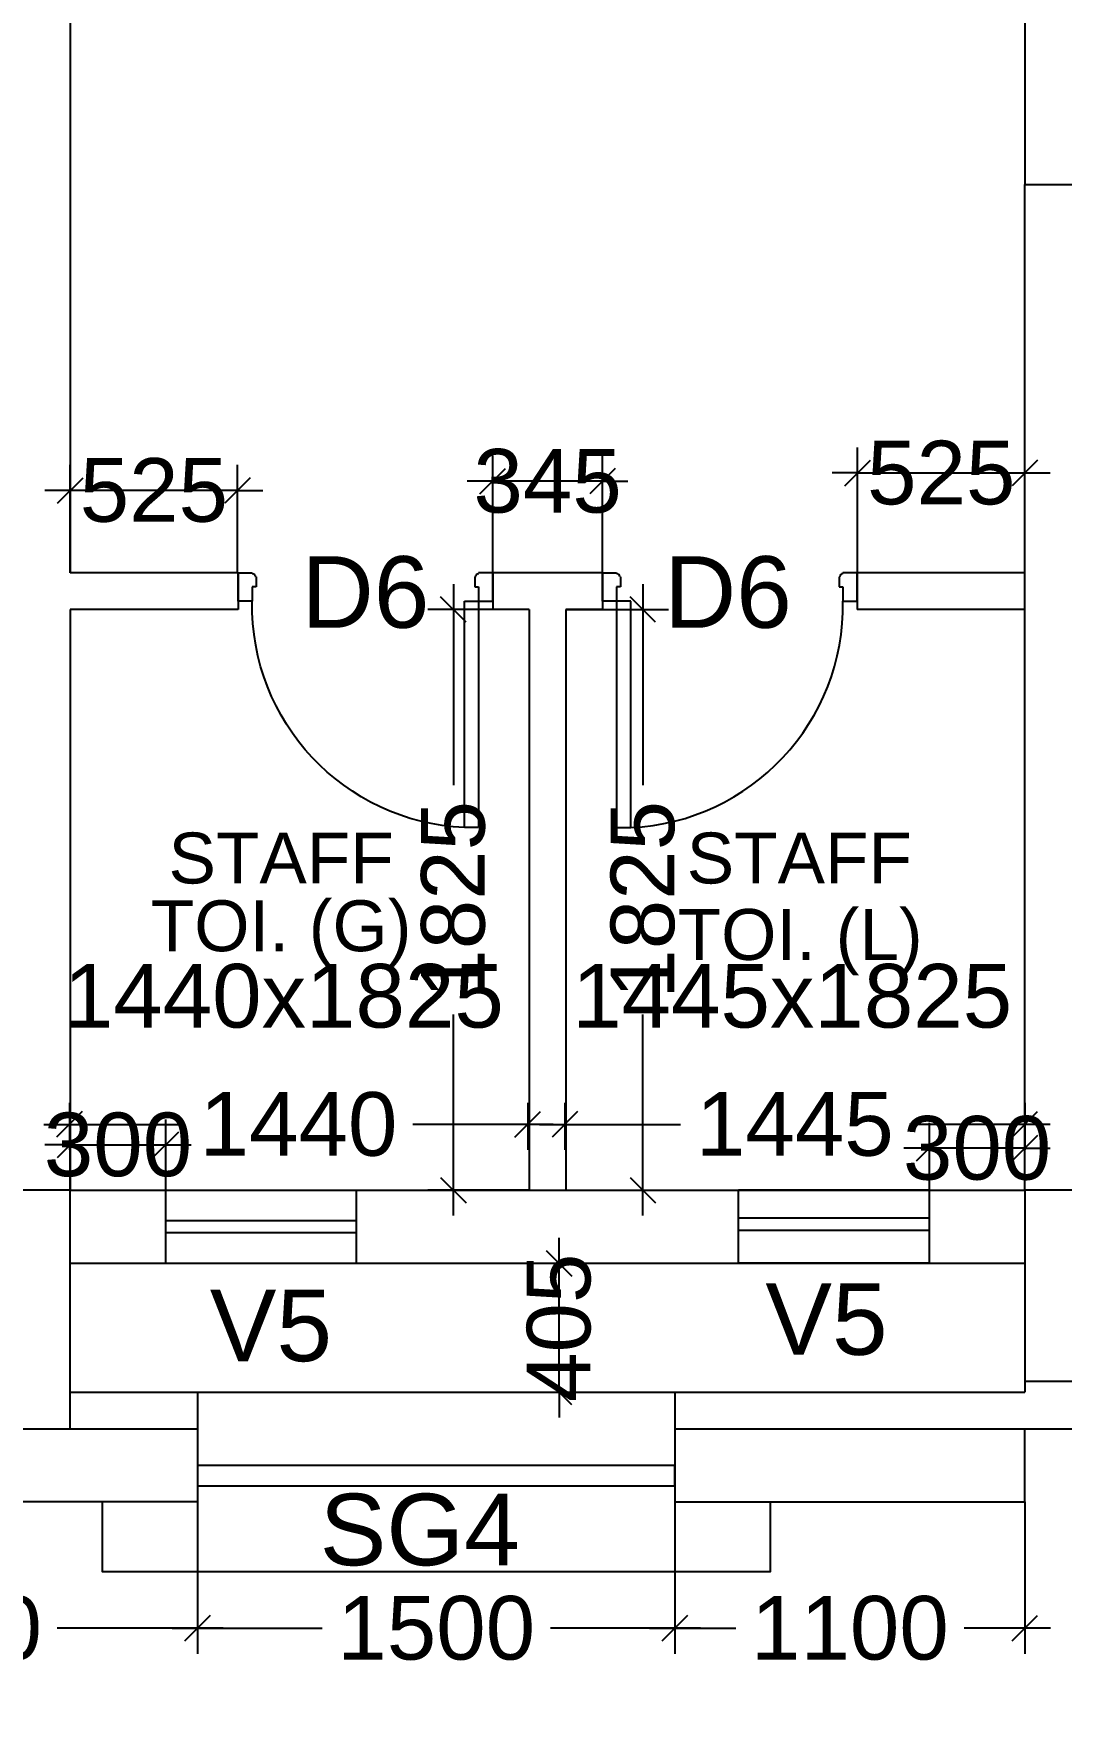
# Model space of a CAD drawing. Extents: x 7897917 to 8423973, y -6487334 to -6173396.
# Drawn here: x 8028559 to 8031789, y -6455762 to -6450489 of the extents above; entities that cross this region are included whole.
import ezdxf
from ezdxf.enums import TextEntityAlignment as Align

# ---------------------------------------------------------------- set-up
doc = ezdxf.new("R2010")
doc.units = 0
doc.header["$LTSCALE"] = 600
doc.header["$MEASUREMENT"] = 0
doc.header["$PDMODE"] = 35
doc.layers.get('0').update_dxf_attribs({"linetype": 'CONTINUOUS'})
doc.layers.get('Defpoints').update_dxf_attribs({"linetype": 'CONTINUOUS'})
for name, color, linetype in [('DIM-TEXT', 8, 'CONTINUOUS'), ('DOOR', 32, 'CONTINUOUS'), ('Ele. Proj', 7, 'CONTINUOUS'), ('joinery', 7, 'CONTINUOUS'), ('LA-column', 3, 'CONTINUOUS'), ('Room Dim', 1, 'CONTINUOUS'), ('TEXT', 6, 'CONTINUOUS'), ('Walls', 7, 'CONTINUOUS'), ('WIN', 151, 'CONTINUOUS'), ('Working Dim', 5, 'CONTINUOUS')]:
    doc.layers.add(name, color=color, linetype=linetype)
doc.styles.add('ari', font='arial.ttf')
doc.styles.add('ARIAL', font='arial.ttf')
doc.styles.add('RT', font='romant.shx')
doc.dimstyles.new('int. dim', dxfattribs={"dimtxt": 450, "dimasz": 80, "dimexe": 80, "dimexo": 0, "dimgap": 70, "dimtad": 0, "dimdec": 0, "dimzin": 12, "dimdsep": 46, "dimtxsty": 'ari', "dimblk": 'OBLIQUE', "dimcen": 2, "dimdle": 80, "dimclrd": 256, "dimclre": 256, "dimclrt": 6, "dimadec": 0, "dimazin": 0, "dimtfac": 1, "dimtdec": 0, "dimtix": 1, "dimtmove": 2, "dimatfit": 3, "dimfxl": 1, "dimtolj": 1, "dimtzin": 0, "dimlwd": -1, "dimlwe": -1, "dimarcsym": 0})
doc.dimstyles.new('TEXT', dxfattribs={"dimscale": 0, "dimtxt": 600, "dimasz": 300, "dimexe": 300, "dimexo": 30, "dimgap": 50, "dimtad": 0, "dimdec": 0, "dimzin": 0, "dimdsep": 46, "dimtxsty": 'RT', "dimblk": 'OBLIQUE', "dimcen": 0.09, "dimdle": 300, "dimclrd": 256, "dimclre": 256, "dimclrt": 170, "dimadec": 0, "dimazin": 0, "dimtfac": 1, "dimtdec": 0, "dimtofl": 0, "dimtmove": 2, "dimatfit": 3, "dimfxl": 1, "dimfrac": 2, "dimtolj": 1, "dimtzin": 0, "dimlwd": -1, "dimlwe": -1, "dimarcsym": 0})

# ---------------------------------------------------------------- blocks, each defined once
blk = doc.blocks.new('1000')
at = {"layer": 'DOOR'}
for p, q in [((0, -100), (0, 0)), ((0, 0), (49.7, 0)), ((49.7, 0), (49.7, -2.2)), ((63.2, -49.5), (49.7, -49.5)), ((49.7, -49.5), (49.7, -100)), ((63.2, -13.5), (61, -13.5)), ((63.2, -13.5), (63.2, -49.5)), ((836.8, -13.5), (836.8, -49.5)), ((836.8, -13.5), (839, -13.5)), ((836.8, -49.5), (850.3, -49.5)), ((850.3, 0), (850.3, -2.2)), ((900, 0), (850.3, 0)), ((850.3, -49.5), (850.3, -100)), ((900, -100), (900, 0)), ((49.7, -100), (0, -100)), ((49.7, -100), (49.7, -900.6)), ((100.2, -100), (49.7, -100)), ((100.2, -900.6), (100.2, -100)), ((850.3, -100), (900, -100)), ((49.7, -900.6), (100.2, -900.6))]:
    blk.add_line(p, q, dxfattribs=at)
for centre, major_axis, start_param, end_param in [((49.7, -13.5), (-7.95, 7.95), 3.926991, 5.497787), ((850.3, -13.5), (7.95, 7.95), 0.785398, 2.356194)]:
    blk.add_ellipse(centre, major_axis=major_axis, ratio=1, start_param=start_param, end_param=end_param, dxfattribs=at)
at = {"layer": 'DOOR', "color": 145}
blk.add_ellipse((64.3, -115.3), major_axis=(-519.7, 589.8), ratio=1, start_param=2.464943, end_param=4.009476, dxfattribs=at)
blk = doc.blocks.new('_Oblique')
at = {"color": 0, "linetype": 'ByBlock', "lineweight": -2}
blk.add_line((-0.5, -0.5), (0.5, 0.5), dxfattribs=at)
blk = doc.blocks.new('*D1882')
at = {"layer": 'Defpoints', "color": 0, "linetype": 'Continuous', "transparency": 16777216}
for p in [(7997753.9, -6454803.7, -0.3), (8038813.9, -6454873.9, -11.4), (7997753.9, -6458212.2)]:
    blk.add_point(p, dxfattribs=at)
at = {"layer": 'DIM-TEXT', "transparency": 16777216}
for p, q in [((7997753.9, -6454803.7), (7997753.9, -6458512.2)), ((8038813.9, -6454873.9), (8038813.9, -6458512.2)), ((7997453.9, -6458212.2), (8011465.3, -6458212.2)), ((8039113.9, -6458212.2), (8025102.5, -6458212.2))]:
    blk.add_line(p, q, dxfattribs=at)
at = {"layer": 'DIM-TEXT', "linetype": 'Continuous', "transparency": 16777216, "xscale": 300, "yscale": 300, "zscale": 300, "rotation": 180}
blk.add_blockref('_Oblique', (7997753.9, -6458212.2), dxfattribs=at)
at = {"layer": 'DIM-TEXT', "linetype": 'Continuous', "transparency": 16777216, "xscale": 300, "yscale": 300, "zscale": 300}
blk.add_blockref('_Oblique', (8038813.9, -6458212.2), dxfattribs=at)
at = {"layer": 'DIM-TEXT', "color": 170, "linetype": 'Continuous', "transparency": 16777216, "insert": (8018283.9, -6458212.2), "char_height": 750, "attachment_point": 5, "style": 'ari'}
blk.add_mtext('\\A1;{\\H1.067x;TRAUMA WARD (30 Beds)}', dxfattribs=at)
blk = doc.blocks.new('*D1883')
at = {"layer": 'Defpoints', "color": 0, "transparency": 16777216}
for p in [(8030120.4, -6454353.8, -21.5), (8030210, -6454353.8), (8030120.4, -6454758.9, -5.3)]:
    blk.add_point(p, dxfattribs=at)
at = {"layer": 'Working Dim', "transparency": 16777216}
for p, q in [((8030210, -6454353.8), (8030210, -6454273.8)), ((8030120.4, -6454353.8), (8030290, -6454353.8)), ((8030210, -6454758.9), (8030210, -6454353.8)), ((8030120.4, -6454758.9), (8030290, -6454758.9)), ((8030210, -6454758.9), (8030210, -6454838.9))]:
    blk.add_line(p, q, dxfattribs=at)
at = {"layer": 'Working Dim', "transparency": 16777216, "xscale": 80, "yscale": 80, "zscale": 80}
for p, rotation in [((8030210, -6454353.8), 270), ((8030210, -6454758.9), 90)]:
    blk.add_blockref('_Oblique', p, dxfattribs=dict(at, rotation=rotation))
at = {"layer": 'Working Dim', "color": 6, "transparency": 16777216, "insert": (8030210, -6454556.4), "char_height": 200, "attachment_point": 5, "rotation": 90, "style": 'ari'}
blk.add_mtext('\\A1;405', dxfattribs=at)
blk = doc.blocks.new('*D1903')
at = {"layer": 'Defpoints', "color": 0, "transparency": 16777216}
for p in [(8028671.1, -6453849.9, 15.7), (8030111.5, -6453849.9, 8), (8030111.5, -6453917.2)]:
    blk.add_point(p, dxfattribs=at)
at = {"layer": 'Working Dim', "transparency": 16777216}
for p, q in [((8028671.1, -6453849.9), (8028671.1, -6453997.2)), ((8030111.5, -6453849.9), (8030111.5, -6453997.2)), ((8028591.1, -6453917.2), (8029032.4, -6453917.2)), ((8030191.5, -6453917.2), (8029750.1, -6453917.2))]:
    blk.add_line(p, q, dxfattribs=at)
at = {"layer": 'Working Dim', "transparency": 16777216, "xscale": 80, "yscale": 80, "zscale": 80, "rotation": 180}
blk.add_blockref('_Oblique', (8028671.1, -6453917.2), dxfattribs=at)
at = {"layer": 'Working Dim', "transparency": 16777216, "xscale": 80, "yscale": 80, "zscale": 80}
blk.add_blockref('_Oblique', (8030111.5, -6453917.2), dxfattribs=at)
at = {"layer": 'Working Dim', "color": 6, "transparency": 16777216, "insert": (8029391.3, -6453917.2), "char_height": 200, "attachment_point": 5, "style": 'ari'}
blk.add_mtext('\\A1;1440', dxfattribs=at)
blk = doc.blocks.new('*D1904')
at = {"layer": 'Defpoints', "color": 0, "transparency": 16777216}
for p in [(8030228.5, -6453849.9, 8), (8031673.8, -6453849.9, 7.9), (8031673.8, -6453917.2)]:
    blk.add_point(p, dxfattribs=at)
at = {"layer": 'Working Dim', "transparency": 16777216}
for p, q in [((8030228.5, -6453849.9), (8030228.5, -6453997.2)), ((8031673.8, -6453849.9), (8031673.8, -6453997.2)), ((8030148.5, -6453917.2), (8030591.2, -6453917.2)), ((8031753.8, -6453917.2), (8031311.1, -6453917.2))]:
    blk.add_line(p, q, dxfattribs=at)
at = {"layer": 'Working Dim', "transparency": 16777216, "xscale": 80, "yscale": 80, "zscale": 80, "rotation": 180}
blk.add_blockref('_Oblique', (8030228.5, -6453917.2), dxfattribs=at)
at = {"layer": 'Working Dim', "transparency": 16777216, "xscale": 80, "yscale": 80, "zscale": 80}
blk.add_blockref('_Oblique', (8031673.8, -6453917.2), dxfattribs=at)
at = {"layer": 'Working Dim', "color": 6, "transparency": 16777216, "insert": (8030951.1, -6453917.2), "char_height": 200, "attachment_point": 5, "style": 'ari'}
blk.add_mtext('\\A1;1445', dxfattribs=at)
blk = doc.blocks.new('*D1905')
at = {"layer": 'Defpoints', "color": 0, "transparency": 16777216}
for p in [(8030116.5, -6452299, 8), (8029877.8, -6454124), (8030116.5, -6454124, 8)]:
    blk.add_point(p, dxfattribs=at)
at = {"layer": 'Working Dim', "transparency": 16777216}
for p, q in [((8029877.8, -6452219), (8029877.8, -6452851.5)), ((8030116.5, -6452299), (8029797.8, -6452299)), ((8029877.8, -6454204), (8029877.8, -6453571.4)), ((8030116.5, -6454124), (8029797.8, -6454124))]:
    blk.add_line(p, q, dxfattribs=at)
at = {"layer": 'Working Dim', "transparency": 16777216, "xscale": 80, "yscale": 80, "zscale": 80}
for p, rotation in [((8029877.8, -6452299), 90), ((8029877.8, -6454124), 270)]:
    blk.add_blockref('_Oblique', p, dxfattribs=dict(at, rotation=rotation))
at = {"layer": 'Working Dim', "color": 6, "transparency": 16777216, "insert": (8029877.8, -6453211.5), "char_height": 200, "attachment_point": 5, "rotation": 90, "style": 'ari'}
blk.add_mtext('\\A1;1825', dxfattribs=at)
blk = doc.blocks.new('*D1906')
at = {"layer": 'Defpoints', "color": 0, "transparency": 16777216}
for p in [(8030231.5, -6452299, 8), (8030231.5, -6454124, 8), (8030473.5, -6454124)]:
    blk.add_point(p, dxfattribs=at)
at = {"layer": 'Working Dim', "transparency": 16777216}
for p, q in [((8030473.5, -6452219), (8030473.5, -6452851.5)), ((8030231.5, -6452299), (8030553.5, -6452299)), ((8030473.5, -6454204), (8030473.5, -6453571.4)), ((8030231.5, -6454124), (8030553.5, -6454124))]:
    blk.add_line(p, q, dxfattribs=at)
at = {"layer": 'Working Dim', "transparency": 16777216, "xscale": 80, "yscale": 80, "zscale": 80}
for p, rotation in [((8030473.5, -6452299), 90), ((8030473.5, -6454124), 270)]:
    blk.add_blockref('_Oblique', p, dxfattribs=dict(at, rotation=rotation))
at = {"layer": 'Working Dim', "color": 6, "transparency": 16777216, "insert": (8030473.5, -6453211.5), "char_height": 200, "attachment_point": 5, "rotation": 90, "style": 'ari'}
blk.add_mtext('\\A1;1825', dxfattribs=at)
blk = doc.blocks.new('*D1907')
at = {"layer": 'Defpoints', "color": 0, "transparency": 16777216}
for p in [(8028674, -6451924.8), (8028674, -6452184, 8), (8029199.5, -6452184, 8)]:
    blk.add_point(p, dxfattribs=at)
at = {"layer": 'Working Dim', "transparency": 16777216}
for p, q in [((8028674, -6452184), (8028674, -6451844.8)), ((8029199.5, -6452184), (8029199.5, -6451844.8)), ((8028674, -6451924.8), (8028594, -6451924.8)), ((8029199.5, -6451924.8), (8028674, -6451924.8)), ((8029199.5, -6451924.8), (8029279.5, -6451924.8))]:
    blk.add_line(p, q, dxfattribs=at)
at = {"layer": 'Working Dim', "transparency": 16777216, "xscale": 80, "yscale": 80, "zscale": 80}
blk.add_blockref('_Oblique', (8028674, -6451924.8), dxfattribs=at)
at = {"layer": 'Working Dim', "transparency": 16777216, "xscale": 80, "yscale": 80, "zscale": 80, "rotation": 180}
blk.add_blockref('_Oblique', (8029199.5, -6451924.8), dxfattribs=at)
at = {"layer": 'Working Dim', "color": 6, "transparency": 16777216, "insert": (8028936.7, -6451924.8), "char_height": 200, "attachment_point": 5, "style": 'ari'}
blk.add_mtext('\\A1;525', dxfattribs=at)
blk = doc.blocks.new('*D1908')
at = {"layer": 'Defpoints', "color": 0, "transparency": 16777216}
for p in [(8030001.5, -6451896), (8030001.5, -6452184, 8), (8030346.5, -6452184, 8)]:
    blk.add_point(p, dxfattribs=at)
at = {"layer": 'Working Dim', "transparency": 16777216}
for p, q in [((8030001.5, -6452184), (8030001.5, -6451816)), ((8030346.5, -6452184), (8030346.5, -6451816)), ((8030001.5, -6451896), (8029921.5, -6451896)), ((8030346.5, -6451896), (8030001.5, -6451896)), ((8030346.5, -6451896), (8030426.5, -6451896))]:
    blk.add_line(p, q, dxfattribs=at)
at = {"layer": 'Working Dim', "transparency": 16777216, "xscale": 80, "yscale": 80, "zscale": 80}
blk.add_blockref('_Oblique', (8030001.5, -6451896), dxfattribs=at)
at = {"layer": 'Working Dim', "transparency": 16777216, "xscale": 80, "yscale": 80, "zscale": 80, "rotation": 180}
blk.add_blockref('_Oblique', (8030346.5, -6451896), dxfattribs=at)
at = {"layer": 'Working Dim', "color": 6, "transparency": 16777216, "insert": (8030174, -6451896), "char_height": 200, "attachment_point": 5, "style": 'ari'}
blk.add_mtext('\\A1;345', dxfattribs=at)
blk = doc.blocks.new('*D1909')
at = {"layer": 'Defpoints', "color": 0, "transparency": 16777216}
for p in [(8031674, -6451870.1), (8031148.5, -6452184, 8), (8031674, -6452184, 8)]:
    blk.add_point(p, dxfattribs=at)
at = {"layer": 'Working Dim', "transparency": 16777216}
for p, q in [((8031148.5, -6452184), (8031148.5, -6451790.1)), ((8031674, -6452184), (8031674, -6451790.1)), ((8031148.5, -6451870.1), (8031068.5, -6451870.1)), ((8031148.5, -6451870.1), (8031674, -6451870.1)), ((8031674, -6451870.1), (8031754, -6451870.1))]:
    blk.add_line(p, q, dxfattribs=at)
at = {"layer": 'Working Dim', "transparency": 16777216, "xscale": 80, "yscale": 80, "zscale": 80}
blk.add_blockref('_Oblique', (8031148.5, -6451870.1), dxfattribs=at)
at = {"layer": 'Working Dim', "transparency": 16777216, "xscale": 80, "yscale": 80, "zscale": 80, "rotation": 180}
blk.add_blockref('_Oblique', (8031674, -6451870.1), dxfattribs=at)
at = {"layer": 'Working Dim', "color": 6, "transparency": 16777216, "insert": (8031411.2, -6451870.1), "char_height": 200, "attachment_point": 5, "style": 'ari'}
blk.add_mtext('\\A1;525', dxfattribs=at)
blk = doc.blocks.new('*D1970')
at = {"layer": 'Defpoints', "color": 0, "transparency": 16777216}
for p in [(8030574.1, -6455103.8, 26.6), (8031674.1, -6455103.8, 26.6), (8030574.1, -6455500.7)]:
    blk.add_point(p, dxfattribs=at)
at = {"layer": 'Working Dim', "transparency": 16777216}
for p, q in [((8030574.1, -6455103.8), (8030574.1, -6455580.7)), ((8031674.1, -6455103.8), (8031674.1, -6455580.7)), ((8030494.1, -6455500.7), (8030765.2, -6455500.7)), ((8031754.1, -6455500.7), (8031482.9, -6455500.7))]:
    blk.add_line(p, q, dxfattribs=at)
at = {"layer": 'Working Dim', "transparency": 16777216, "xscale": 80, "yscale": 80, "zscale": 80, "rotation": 180}
blk.add_blockref('_Oblique', (8030574.1, -6455500.7), dxfattribs=at)
at = {"layer": 'Working Dim', "transparency": 16777216, "xscale": 80, "yscale": 80, "zscale": 80}
blk.add_blockref('_Oblique', (8031674.1, -6455500.7), dxfattribs=at)
at = {"layer": 'Working Dim', "color": 6, "transparency": 16777216, "insert": (8031124.1, -6455500.7), "char_height": 200, "attachment_point": 5, "style": 'ari'}
blk.add_mtext('\\A1;1100', dxfattribs=at)
blk = doc.blocks.new('*D1971')
at = {"layer": 'Defpoints', "color": 0, "transparency": 16777216}
for p in [(8029074.1, -6455103.8, 26.6), (8030574.1, -6455103.8, 26.6), (8029074.1, -6455500.7)]:
    blk.add_point(p, dxfattribs=at)
at = {"layer": 'Working Dim', "transparency": 16777216}
for p, q in [((8029074.1, -6455103.8), (8029074.1, -6455580.7)), ((8030574.1, -6455103.8), (8030574.1, -6455580.7)), ((8028994.1, -6455500.7), (8029465.2, -6455500.7)), ((8030654.1, -6455500.7), (8030183, -6455500.7))]:
    blk.add_line(p, q, dxfattribs=at)
at = {"layer": 'Working Dim', "transparency": 16777216, "xscale": 80, "yscale": 80, "zscale": 80, "rotation": 180}
blk.add_blockref('_Oblique', (8029074.1, -6455500.7), dxfattribs=at)
at = {"layer": 'Working Dim', "transparency": 16777216, "xscale": 80, "yscale": 80, "zscale": 80}
blk.add_blockref('_Oblique', (8030574.1, -6455500.7), dxfattribs=at)
at = {"layer": 'Working Dim', "color": 6, "transparency": 16777216, "insert": (8029824.1, -6455500.7), "char_height": 200, "attachment_point": 5, "style": 'ari'}
blk.add_mtext('\\A1;1500', dxfattribs=at)
blk = doc.blocks.new('*D1972')
at = {"layer": 'Defpoints', "color": 0, "transparency": 16777216}
for p in [(8027474.4, -6455103.8), (8029074.1, -6455103.8, 26.6), (8027474.4, -6455500.7)]:
    blk.add_point(p, dxfattribs=at)
at = {"layer": 'Working Dim', "transparency": 16777216}
for p, q in [((8027474.4, -6455103.8), (8027474.4, -6455580.7)), ((8029074.1, -6455103.8), (8029074.1, -6455580.7)), ((8027394.4, -6455500.7), (8027915.3, -6455500.7)), ((8029154.1, -6455500.7), (8028633.1, -6455500.7))]:
    blk.add_line(p, q, dxfattribs=at)
at = {"layer": 'Working Dim', "transparency": 16777216, "xscale": 80, "yscale": 80, "zscale": 80, "rotation": 180}
blk.add_blockref('_Oblique', (8027474.4, -6455500.7), dxfattribs=at)
at = {"layer": 'Working Dim', "transparency": 16777216, "xscale": 80, "yscale": 80, "zscale": 80}
blk.add_blockref('_Oblique', (8029074.1, -6455500.7), dxfattribs=at)
at = {"layer": 'Working Dim', "color": 6, "transparency": 16777216, "insert": (8028274.2, -6455500.7), "char_height": 200, "attachment_point": 5, "style": 'ari'}
blk.add_mtext('\\A1;1600', dxfattribs=at)
blk = doc.blocks.new('*D2025')
at = {"layer": 'Defpoints', "color": 0, "transparency": 16777216}
for p in [(8028973.8, -6453981.7), (8028674.1, -6454123.8), (8028973.8, -6454123.8)]:
    blk.add_point(p, dxfattribs=at)
at = {"layer": 'Working Dim', "transparency": 16777216}
for p, q in [((8028674.1, -6454123.8), (8028674.1, -6453901.7)), ((8028973.8, -6454123.8), (8028973.8, -6453901.7)), ((8028674.1, -6453981.7), (8028594.1, -6453981.7)), ((8028674.1, -6453981.7), (8028973.8, -6453981.7)), ((8028973.8, -6453981.7), (8029053.8, -6453981.7))]:
    blk.add_line(p, q, dxfattribs=at)
at = {"layer": 'Working Dim', "transparency": 16777216, "xscale": 80, "yscale": 80, "zscale": 80}
blk.add_blockref('_Oblique', (8028674.1, -6453981.7), dxfattribs=at)
at = {"layer": 'Working Dim', "transparency": 16777216, "xscale": 80, "yscale": 80, "zscale": 80, "rotation": 180}
blk.add_blockref('_Oblique', (8028973.8, -6453981.7), dxfattribs=at)
at = {"layer": 'Working Dim', "color": 6, "transparency": 16777216, "insert": (8028823.9, -6453981.7), "char_height": 200, "attachment_point": 5, "style": 'ari'}
blk.add_mtext('\\A1;300', dxfattribs=at)
blk = doc.blocks.new('*D2026')
at = {"layer": 'Defpoints', "color": 0, "transparency": 16777216}
for p in [(8031373.8, -6453992.3), (8031373.8, -6454123.8), (8031673.8, -6454123.8)]:
    blk.add_point(p, dxfattribs=at)
at = {"layer": 'Working Dim', "transparency": 16777216}
for p, q in [((8031373.8, -6454123.8), (8031373.8, -6453912.3)), ((8031673.8, -6454123.8), (8031673.8, -6453912.3)), ((8031373.8, -6453992.3), (8031293.8, -6453992.3)), ((8031673.8, -6453992.3), (8031373.8, -6453992.3)), ((8031673.8, -6453992.3), (8031753.8, -6453992.3))]:
    blk.add_line(p, q, dxfattribs=at)
at = {"layer": 'Working Dim', "transparency": 16777216, "xscale": 80, "yscale": 80, "zscale": 80}
blk.add_blockref('_Oblique', (8031373.8, -6453992.3), dxfattribs=at)
at = {"layer": 'Working Dim', "transparency": 16777216, "xscale": 80, "yscale": 80, "zscale": 80, "rotation": 180}
blk.add_blockref('_Oblique', (8031673.8, -6453992.3), dxfattribs=at)
at = {"layer": 'Working Dim', "color": 6, "transparency": 16777216, "insert": (8031523.8, -6453992.3), "char_height": 200, "attachment_point": 5, "style": 'ari'}
blk.add_mtext('\\A1;300', dxfattribs=at)

msp = doc.modelspace()

# ---------------------------------------------------------------- linework, layer by layer
at = {"layer": 'Defpoints', "color": 8}
msp.add_line((8029074.065, -6454758.916), (8030574.065, -6454758.881), dxfattribs=at)
at = {"layer": 'Ele. Proj', "color": 1}
for points in [[(8029074.065, -6454758.916), (8029074.073, -6455103.802), (8027474.384, -6455103.802), (8027474.389, -6454873.802)], [(8030574.065, -6454758.916), (8030574.073, -6455103.802), (8031674.063, -6455103.802), (8031674.063, -6454873.802)]]:
    msp.add_lwpolyline(points, dxfattribs=at)
at = {"layer": 'Ele. Proj', "color": 2, "elevation": 14.794}
msp.add_lwpolyline([(8028774.075, -6455102.07), (8028774.081, -6455322.156), (8030874.075, -6455322.131), (8030874.071, -6455102.063)], dxfattribs=at)
at = {"layer": 'Ele. Proj', "color": 4, "elevation": 16.15}
msp.add_lwpolyline([(8028774.075, -6455103.802), (8028774.081, -6455322.156), (8030874.075, -6455322.11), (8030874.071, -6455102.063)], dxfattribs=at)
at = {"layer": 'LA-column', "color": 2, "flags": 128}
for points, elevation in [([(8031673.876, -6450963.752), (8032273.876, -6450963.752), (8032273.876, -6450363.752), (8031673.876, -6450363.752)], 3.421), ([(8027924.055, -6454123.913), (8027924.055, -6454873.913), (8028674.055, -6454873.913), (8028674.055, -6454123.913)], 2.283), ([(8031674.053, -6454723.9), (8032274.053, -6454723.9), (8032274.053, -6454123.9), (8031674.053, -6454123.9)], 2.283)]:
    msp.add_lwpolyline(points, close=True, dxfattribs=dict(at, elevation=elevation))
at = {"layer": 'Walls', "linetype": 'Continuous'}
for p, q in [((8028674.05, -6447408.857, -5.131), (8028674.05, -6452183.953, -5.131)), ((8029201.457, -6452183.953), (8028673.963, -6452183.953)), ((8029201.457, -6452183.953), (8029201.457, -6452298.953)), ((8030346.466, -6452183.953), (8030001.457, -6452183.953)), ((8030001.457, -6452183.953), (8030001.457, -6452298.953)), ((8030346.466, -6452183.953), (8030346.466, -6452298.953)), ((8031673.966, -6452183.953), (8031146.466, -6452183.953)), ((8031146.466, -6452183.953), (8031146.466, -6452298.953)), ((8029201.457, -6452298.953), (8028673.963, -6452298.953)), ((8028674.05, -6452298.953, -5.131), (8028674.05, -6454123.879, -5.131)), ((8030116.461, -6452298.953), (8030001.457, -6452298.953)), ((8030116.461, -6452298.953), (8030116.461, -6454123.979)), ((8030346.466, -6452298.953), (8030231.461, -6452298.953)), ((8030231.461, -6452298.953), (8030231.461, -6454123.979)), ((8031673.966, -6452298.953), (8031146.466, -6452298.953)), ((8028673.784, -6454123.796), (8031673.785, -6454123.796)), ((8028673.784, -6454353.796), (8031673.785, -6454353.796))]:
    msp.add_line(p, q, dxfattribs=at)
at = {"layer": 'Walls'}
for p, q in [((8031673.785, -6454124.018), (8031673.785, -6450963.837)), ((8031673.608, -6454723.879), (8031673.608, -6454758.916)), ((8028673.606, -6454758.916), (8029074.065, -6454758.916)), ((8030574.065, -6454758.916), (8031673.608, -6454758.916)), ((8028673.606, -6454873.916), (8029074.067, -6454873.916)), ((8030574.067, -6454873.916), (8038813.743, -6454873.916))]:
    msp.add_line(p, q, dxfattribs=at)
at = {"layer": 'WIN', "linetype": 'Continuous'}
for p, q in [((8028973.784, -6454123.796), (8029573.784, -6454123.796)), ((8028973.784, -6454353.796), (8028973.784, -6454123.796)), ((8029573.784, -6454353.796), (8029573.784, -6454123.796)), ((8031373.786, -6454123.796), (8030773.786, -6454123.796)), ((8030773.786, -6454353.796), (8030773.786, -6454123.796)), ((8031373.786, -6454353.796), (8031373.786, -6454123.796)), ((8028973.784, -6454218.952), (8029573.784, -6454218.952)), ((8031373.786, -6454212.212), (8030773.786, -6454212.212)), ((8031373.786, -6454250.545), (8030773.786, -6454250.545)), ((8028973.784, -6454257.285), (8029573.784, -6454257.285)), ((8028973.784, -6454353.796), (8029573.784, -6454353.796)), ((8031373.786, -6454353.796), (8030773.786, -6454353.796))]:
    msp.add_line(p, q, dxfattribs=at)
msp.add_lwpolyline([(8029074.07, -6455053.236), (8030574.07, -6455053.236), (8030574.07, -6454988.802), (8029074.07, -6454988.802)], close=True, dxfattribs=at)

# ---------------------------------------------------------------- block references
at = {"layer": 'DOOR', "linetype": 'Continuous'}
for p, xscale, yscale, zscale, rotation in [((8030001.457, -6452183.993), -0.8888888880610687, 0.8888888927176595, 0.8888888919152134, 359.9999872134056), ((8030346.466, -6452183.993), 0.8888888880610687, 0.8888888880610687, 0.8888888880610687, 1.278659438584812e-05)]:
    msp.add_blockref('1000', p, dxfattribs=dict(at, xscale=xscale, yscale=yscale, zscale=zscale, rotation=rotation))

# ---------------------------------------------------------------- texts
at = {"layer": 'joinery', "style": 'ari'}
for s, p in [('D6', (8029601.62, -6452356.605)), ('D6', (8030740.791, -6452356.605)), ('V5', (8029304.515, -6454661.508)), ('V5', (8031050.525, -6454641.471)), ('SG4', (8029772.141, -6455302.944, 5.376))]:
    msp.add_text(s, height=225, dxfattribs=at).set_placement(p, align=Align.CENTER)
at = {"layer": 'Room Dim', "style": 'ARIAL'}
for s, p in [('1440x1825', (8029345.091, -6453613.041)), ('1445x1825', (8030942.677, -6453613.041))]:
    msp.add_text(s, height=200, dxfattribs=at).set_placement(p, align=Align.CENTER)
at = {"layer": 'TEXT', "color": 7, "style": 'ARIAL'}
for s, p in [('STAFF', (8029336.518, -6453160.141)), ('STAFF', (8030965.111, -6453160.141)), ('TOI. (G)', (8029336.518, -6453373.026)), ('TOI. (L)', (8030967.73, -6453400.365))]:
    msp.add_text(s, height=160, dxfattribs=at).set_placement(p, align=Align.CENTER)

# ---------------------------------------------------------------- dimensions: what is measured, and where the dimension line sits
at = {"layer": 'DIM-TEXT', "linetype": 'Continuous'}
dim = msp.add_linear_dim(base=(7997753.87, -6458212.227, 11.402), p1=(8038813.927, -6454873.885), p2=(7997753.87, -6454803.727, 11.054), angle=180, text='{\\H1.067x;TRAUMA WARD (30 Beds)}', dimstyle='TEXT', override={"dimscale": 1, "dimtxt": 750, "dimexo": 0, "dimtxsty": 'ari'}, dxfattribs=at)
dim.commit()
dim.dimension.update_dxf_attribs({"geometry": '*D1882', "text_midpoint": (8018283.899, -6458212.227, 11.402)})
at = {"layer": 'Working Dim'}
for base, p1, p2, picture, middle in [((8030001.457, -6451895.974), (8030346.466, -6452183.953, 7.979), (8030001.457, -6452183.953, 7.979), '*D1908', (8030173.961, -6451895.974)), ((8031673.9656, -6451870.0685), (8031148.466, -6452183.9528, 7.9795), (8031673.9656, -6452183.9528, 7.9795), '*D1909', (8031411.2158, -6451870.0685)), ((8028673.963, -6451924.797), (8029199.457, -6452183.953, 7.979), (8028673.963, -6452183.953, 7.979), '*D1907', (8028936.71, -6451924.797)), ((8030111.461, -6453917.17), (8028671.05, -6453849.894, 15.744), (8030111.461, -6453849.894, 7.979), '*D1903', (8029391.256, -6453917.17)), ((8031673.785, -6453917.17), (8030228.461, -6453849.894, 7.979), (8031673.785, -6453849.894, 7.862), '*D1904', (8030951.123, -6453917.17))]:
    dim = msp.add_linear_dim(base=base, p1=p1, p2=p2, dimstyle='int. dim', override={"dimtxt": 200}, dxfattribs=at)
    dim.commit()
    dim.dimension.update_dxf_attribs({"geometry": picture, "text_midpoint": middle})
for base, p1, p2, angle, override, picture, middle in [((8029877.766, -6454123.979), (8030116.461, -6452298.953, 7.979), (8030116.461, -6454123.979, 7.979), 90, {"dimtxt": 200}, '*D1905', (8029877.766, -6453211.466)), ((8030473.548, -6454123.979), (8030231.461, -6452298.953, 7.979), (8030231.461, -6454123.979, 7.979), 90, {"dimtxt": 200}, '*D1906', (8030473.548, -6453211.466)), ((8030210.048, -6454353.796, 16.15), (8030120.382, -6454758.916, 10.828), (8030120.382, -6454353.796, -5.376), 90, {"dimtxt": 200}, '*D1883', (8030210.048, -6454556.356, 16.15)), ((8027474.384, -6455500.73, -26.593), (8029074.073, -6455103.802), (8027474.384, -6455103.795, -26.593), 180, {"dimtxt": 200, "dimarcsym": 1}, '*D1972', (8028274.228, -6455500.73, -26.593)), ((8029074.073, -6455500.73, -26.593), (8030574.07, -6455103.802), (8029074.073, -6455103.802), 180, {"dimtxt": 200, "dimarcsym": 1}, '*D1971', (8029824.071, -6455500.73, -26.593)), ((8030574.07, -6455500.73, -26.593), (8031674.063, -6455103.802, 0), (8030574.07, -6455103.802), 180, {"dimtxt": 200, "dimarcsym": 1}, '*D1970', (8031124.067, -6455500.73, -26.593))]:
    dim = msp.add_linear_dim(base=base, p1=p1, p2=p2, angle=angle, dimstyle='int. dim', override=override, dxfattribs=at)
    dim.commit()
    dim.dimension.update_dxf_attribs({"geometry": picture, "text_midpoint": middle})
at = {"layer": 'Working Dim', "color": 7}
for base, p1, p2, picture, middle in [((8028973.784, -6453981.732), (8028674.05, -6454123.796), (8028973.784, -6454123.796), '*D2025', (8028823.917, -6453981.732)), ((8031373.786, -6453992.319), (8031673.785, -6454123.796), (8031373.786, -6454123.796), '*D2026', (8031523.786, -6453992.319))]:
    dim = msp.add_linear_dim(base=base, p1=p1, p2=p2, dimstyle='int. dim', override={"dimtxt": 200, "dimarcsym": 1}, dxfattribs=at)
    dim.commit()
    dim.dimension.update_dxf_attribs({"geometry": picture, "text_midpoint": middle})

doc.saveas('drawing.dxf')
